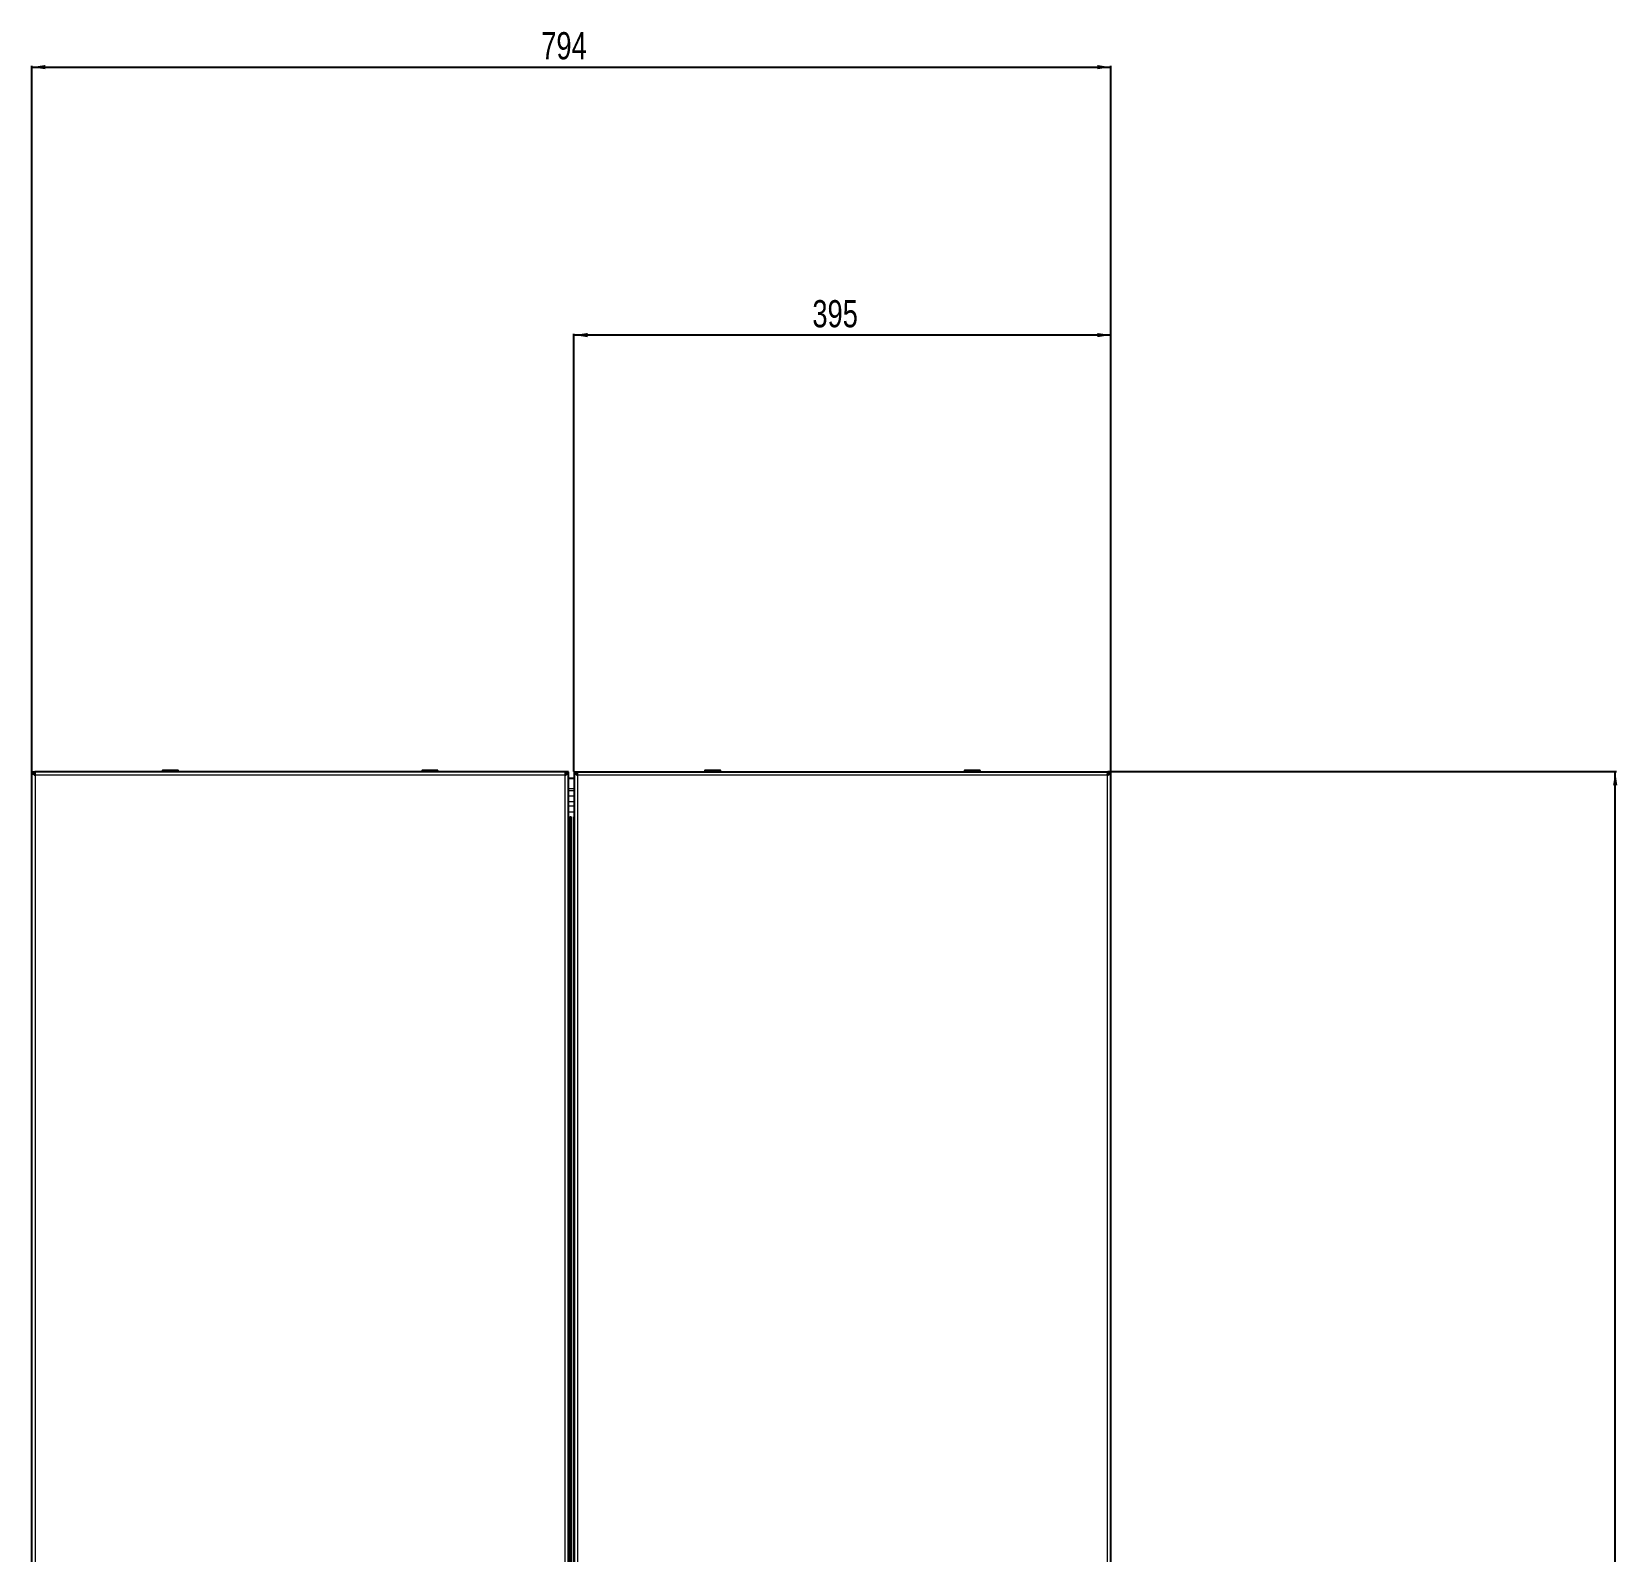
# Model space of a CAD drawing. Header units: millimetres. Extents: x -683 to 2605, y -1229 to 1219.
# Drawn here: x 1439 to 2605, y -19 to 1099 of the extents above; entities that cross this region are included whole.
import ezdxf

# ---------------------------------------------------------------- set-up
doc = ezdxf.new("R2010")
doc.units = ezdxf.units.MM
doc.layers.add('FORMAT', color=7, linetype='Continuous')
doc.styles.add('SLDTEXTSTYLE0', font='TXT', dxfattribs={"width": 0.75})
doc.dimstyles.new('SLDDIMSTYLE0', dxfattribs={"dimtxt": 20, "dimasz": 10, "dimexe": 0, "dimexo": 0.0625, "dimgap": 5, "dimtad": 2, "dimdec": 1, "dimrnd": 1e-09, "dimzin": 12, "dimdsep": 46, "dimtxsty": 'SLDTEXTSTYLE0', "dimsah": 1, "dimcen": 0.09, "dimadec": 0, "dimazin": 3, "dimtfac": 1, "dimtofl": 0, "dimtmove": 0, "dimatfit": 3, "dimfxl": 0, "dimfrac": 2, "dimtolj": 1, "dimtzin": 12, "dimarcsym": 0})

# ---------------------------------------------------------------- blocks, each defined once
blk = doc.blocks.new('_D')
at = {"layer": 'FORMAT'}
for p, q in [((2230.3, 554.4), (2604.7, 554.4)), ((2603.7, -800.6), (2603.7, 554.4)), ((2230.3, -800.6), (2604.7, -800.6))]:
    blk.add_line(p, q, dxfattribs=at)
for points in [[(2603.7, 554.4), (2602.1, 544.4), (2605.2, 544.4)], [(2603.7, -800.6), (2605.2, -790.6), (2602.1, -790.6)]]:
    blk.add_solid(points, dxfattribs=at)
at = {"layer": 'FORMAT', "insert": (2577.9, -152.7), "char_height": 20, "attachment_point": 1, "rotation": 90, "style": 'SLDTEXTSTYLE0'}
blk.add_mtext('1355', dxfattribs=at)
blk = doc.blocks.new('_D_1')
at = {"layer": 'FORMAT'}
for p, q in [((1438.6, 554.4), (1438.6, 1073.8)), ((2232.6, 554.4), (2232.6, 1073.8)), ((1438.6, 1072.8), (2232.6, 1072.8))]:
    blk.add_line(p, q, dxfattribs=at)
for points in [[(1438.6, 1072.8), (1448.6, 1071.3), (1448.6, 1074.4)], [(2232.6, 1072.8), (2222.6, 1074.4), (2222.6, 1071.3)]]:
    blk.add_solid(points, dxfattribs=at)
at = {"layer": 'FORMAT', "insert": (1813.5, 1098.6), "char_height": 20, "attachment_point": 1, "style": 'SLDTEXTSTYLE0'}
blk.add_mtext('794', dxfattribs=at)
blk = doc.blocks.new('_D_2')
at = {"layer": 'FORMAT'}
for p, q in [((1837.6, 554.4), (1837.6, 876.7)), ((2232.6, 875.7), (1837.6, 875.7)), ((2232.6, 554.4), (2232.6, 876.7))]:
    blk.add_line(p, q, dxfattribs=at)
for points in [[(1837.6, 875.7), (1847.6, 874.1), (1847.6, 877.2)], [(2232.6, 875.7), (2222.6, 877.2), (2222.6, 874.1)]]:
    blk.add_solid(points, dxfattribs=at)
at = {"layer": 'FORMAT', "insert": (2013, 901.4), "char_height": 20, "attachment_point": 1, "style": 'SLDTEXTSTYLE0'}
blk.add_mtext('395', dxfattribs=at)

msp = doc.modelspace()

# ---------------------------------------------------------------- linework, layer by layer
at = {"color": 7, "linetype": 'Continuous', "lineweight": 25}
for p, q in [((1438.62, -800.62), (1438.62, 554.38)), ((1438.62, 554.38), (1440.62, 554.38)), ((1831.32, 554.38), (1440.92, 554.38)), ((1440.92, 552.38), (1440.92, 554.38)), ((1534.87, 555.13), (1534.87, 554.38)), ((1535.12, 555.38), (1546.12, 555.38)), ((1546.37, 554.38), (1546.37, 555.13)), ((1725.87, 555.13), (1725.87, 554.38)), ((1726.12, 555.38), (1728.61, 555.38)), ((1728.61, 555.38), (1737.12, 555.38)), ((1737.37, 554.38), (1737.37, 555.13)), ((1831.32, 554.38), (1831.32, 552.38)), ((1833.62, 554.38), (1831.62, 554.38)), ((1833.62, -800.62), (1833.62, 554.38)), ((1837.62, 549.38), (1833.62, 549.38)), ((1837.62, 554.38), (1837.62, -800.62)), ((1837.62, 554.38), (1839.62, 554.38)), ((1839.92, 554.38), (2230.32, 554.38)), ((1839.92, 554.38), (1839.92, 552.67)), ((1933.87, 555.13), (1933.87, 554.38)), ((1934.12, 555.38), (1945.12, 555.38)), ((1945.37, 554.38), (1945.37, 555.13)), ((2124.87, 555.13), (2124.87, 554.38)), ((2125.12, 555.38), (2127.61, 555.38)), ((2127.61, 555.38), (2136.12, 555.38)), ((2136.37, 554.38), (2136.37, 555.13)), ((2230.32, 552.68), (2230.32, 554.38)), ((2232.62, 554.38), (2230.62, 554.38)), ((2232.62, -800.62), (2232.62, 554.38)), ((1834.16, 520.58), (1833.62, 520.58)), ((1833.75, 516.58), (1833.62, 516.58))]:
    msp.add_line(p, q, dxfattribs=at)
at = {"color": 8, "linetype": 'Continuous', "lineweight": 18}
for p, q in [((1441.22, 551.78), (1441.22, -798.02)), ((1831.02, 551.78), (1441.22, 551.78)), ((1546.37, 555.13), (1534.87, 555.13)), ((1728.48, 555.13), (1725.87, 555.13)), ((1737.37, 555.13), (1728.48, 555.13)), ((1831.02, -798.02), (1831.02, 551.78)), ((2230.02, 551.78), (1840.22, 551.78)), ((1840.22, 551.78), (1840.22, -45.78)), ((1945.37, 555.13), (1933.87, 555.13)), ((2127.48, 555.13), (2124.87, 555.13)), ((2136.37, 555.13), (2127.48, 555.13)), ((2230.02, -798.02), (2230.02, 551.78)), ((1837.62, 541.66), (1833.62, 541.66)), ((1837.62, 540.21), (1833.62, 540.21)), ((1837.62, 536.44), (1833.62, 536.44)), ((1837.62, 532.12), (1833.62, 532.12)), ((1837.62, 528.89), (1833.62, 528.89)), ((1837.62, 524.56), (1833.62, 524.56)), ((1834.63, -767.75), (1834.63, 521.51)), ((1835.11, 521.53), (1835.11, -767.77)), ((1835.68, -767.43), (1835.68, 521.2)), ((1837.02, 521.2), (1837.02, -767.43))]:
    msp.add_line(p, q, dxfattribs=at)
at = {"color": 7, "linetype": 'Continuous', "lineweight": 25}
for centre, start, end in [((1535.12, 555.13), 90, 180), ((1546.12, 555.13), 0, 90), ((1726.12, 555.13), 90, 180), ((1737.12, 555.13), 0, 90), ((1934.12, 555.13), 90, 180), ((1945.12, 555.13), 0, 90), ((2125.12, 555.13), 90, 180), ((2136.12, 555.13), 0, 90)]:
    msp.add_arc(centre, 0.25, start, end, dxfattribs=at)
for points in [[(1438.62, 554.38), (1438.66, 554.17), (1438.74, 553.73), (1439.34, 553.08), (1440.2, 552.43), (1440.88, 552), (1441.22, 551.78)], [(1440.62, 554.38), (1440.66, 553.95), (1440.74, 553.08), (1441.06, 552.22), (1441.22, 551.78)], [(1441.22, 551.78), (1441.2, 552.12), (1441.15, 552.8), (1441.07, 553.66), (1441, 554.26), (1440.95, 554.34), (1440.92, 554.38)], [(1441.22, 551.78), (1441.2, 551.86), (1441.15, 552.02), (1441.07, 552.22), (1441, 552.35), (1440.95, 552.37), (1440.92, 552.38)], [(1831.02, 551.78), (1831.36, 552), (1832.04, 552.43), (1832.9, 553.08), (1833.5, 553.73), (1833.58, 554.17), (1833.62, 554.38)], [(1831.02, 551.78), (1831.18, 552.22), (1831.51, 553.08), (1831.58, 553.95), (1831.62, 554.38)], [(1831.32, 554.38), (1831.3, 554.34), (1831.25, 554.26), (1831.17, 553.66), (1831.1, 552.8), (1831.05, 552.12), (1831.02, 551.78)], [(1831.32, 552.38), (1831.3, 552.37), (1831.25, 552.35), (1831.17, 552.22), (1831.1, 552.02), (1831.05, 551.86), (1831.02, 551.78)], [(1840.22, 551.78), (1840.2, 552.12), (1840.15, 552.8), (1840.07, 553.66), (1840, 554.26), (1839.95, 554.34), (1839.92, 554.38)], [(2230.32, 554.38), (2230.3, 554.34), (2230.25, 554.26), (2230.17, 553.66), (2230.1, 552.8), (2230.05, 552.12), (2230.02, 551.78)]]:
    msp.add_open_spline(points, degree=3, dxfattribs=at)
for points, knots in [([(1837.62, 554.38), (1837.65, 554.2), (1837.71, 553.79), (1838.25, 553.16), (1839.12, 552.48), (1839.84, 552.02), (1840.22, 551.78)], [0, 0, 0, 0, 0.2135062, 0.4683221, 0.7232409, 1, 1, 1, 1]), ([(1839.62, 554.38), (1839.65, 554), (1839.69, 553.38), (1839.96, 552.52), (1840.13, 552.03), (1840.22, 551.78)], [0, 0, 0, 0, 0.4375, 0.7156903, 1, 1, 1, 1]), ([(2230.02, 551.78), (2230.31, 551.96), (2230.94, 552.37), (2231.8, 552.99), (2232.48, 553.68), (2232.57, 554.14), (2232.62, 554.38)], [0, 0, 0, 0, 0.2113527, 0.4661677, 0.7210903, 1, 1, 1, 1]), ([(2230.02, 551.78), (2230.16, 552.16), (2230.38, 552.78), (2230.59, 553.65), (2230.61, 554.14), (2230.62, 554.38)], [0, 0, 0, 0, 0.43750004, 0.71569026, 1, 1, 1, 1])]:
    msp.add_open_spline(points, degree=3, knots=knots, dxfattribs=at)

# ---------------------------------------------------------------- dimensions: what is measured, and where the dimension line sits
at = {"layer": 'FORMAT'}
for base, p1, p2, picture, middle in [((2232.62, 1072.83), (1438.62, 554.38), (2232.62, 554.38), '_D_1', (1835.62, 1072.83)), ((1837.62, 875.66), (2232.62, 554.38), (1837.62, 554.38), '_D_2', (2035.12, 875.66))]:
    dim = msp.add_linear_dim(base=base, p1=p1, p2=p2, dimstyle='SLDDIMSTYLE0', dxfattribs=at)
    dim.commit()
    dim.dimension.update_dxf_attribs({"geometry": picture, "text_midpoint": middle, "dimtype": 160})
dim = msp.add_linear_dim(base=(2603.66, 554.38), p1=(2230.32, -800.62), p2=(2230.32, 554.38), angle=90, dimstyle='SLDDIMSTYLE0', dxfattribs=at)
dim.commit()
dim.dimension.update_dxf_attribs({"geometry": '_D', "text_midpoint": (2603.66, -123.12), "dimtype": 160})

doc.saveas('drawing.dxf')
